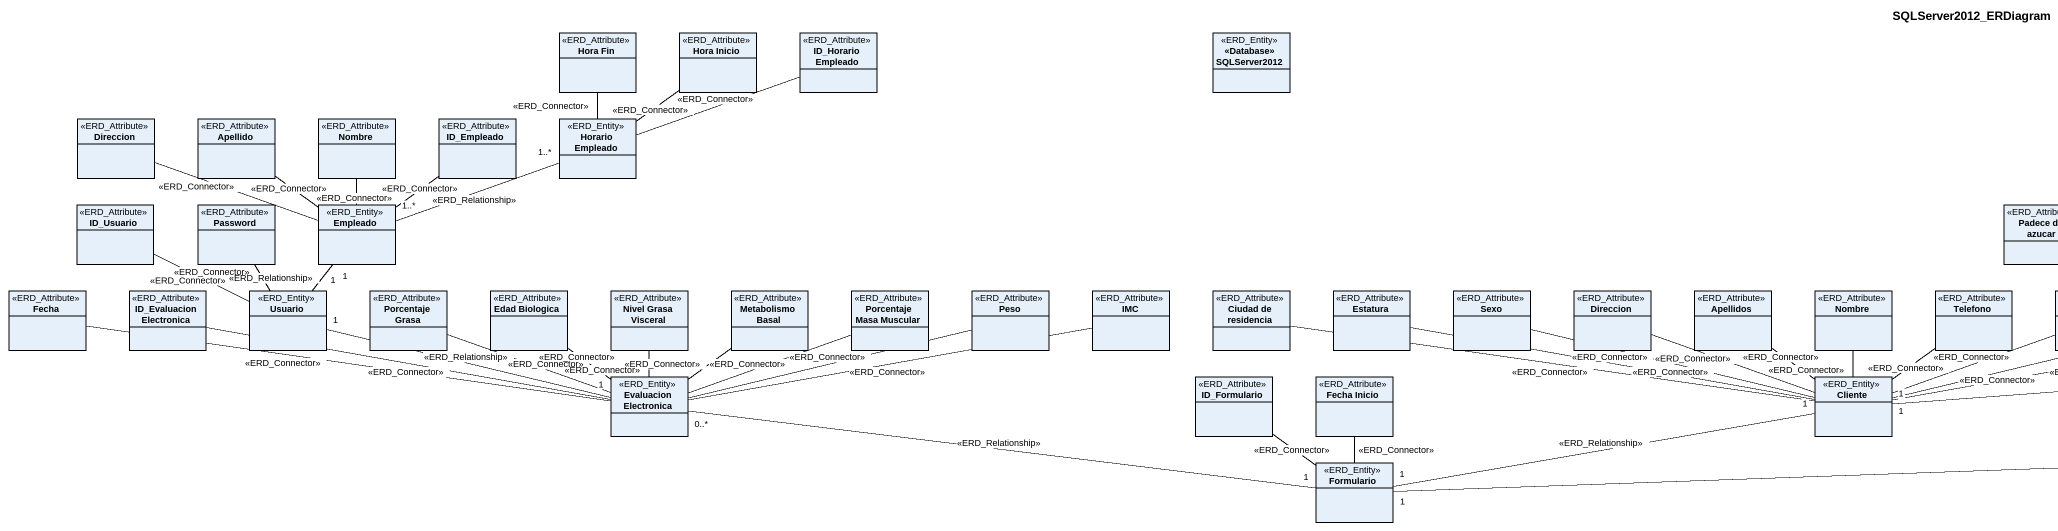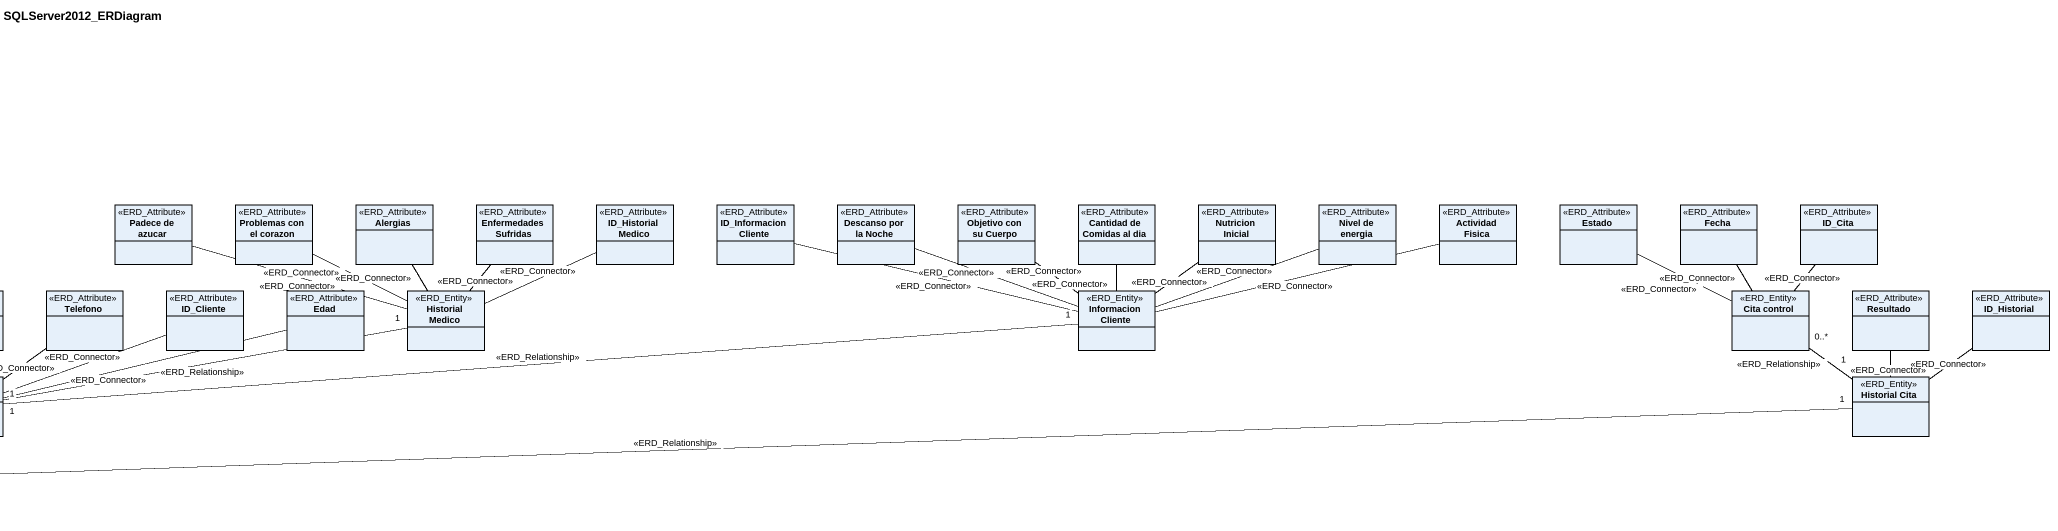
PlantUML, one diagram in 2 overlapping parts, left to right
@startuml
title SQLServer2012_ERDiagram
hide circle
hide empty members
class "Hora Fin" as Hora_Fin <<ERD_Attribute>>
class "Hora Inicio" as Hora_Inicio <<ERD_Attribute>>
class "ID_Horario Empleado" as ID_Horario_Empleado <<ERD_Attribute>>
class "<<Database>> SQLServer2012" as Database_SQLServer2012 <<ERD_Entity>>
class Direccion <<ERD_Attribute>>
class Apellido <<ERD_Attribute>>
class Nombre <<ERD_Attribute>>
class ID_Empleado <<ERD_Attribute>>
class "Horario Empleado" as Horario_Empleado <<ERD_Entity>>
class ID_Usuario <<ERD_Attribute>>
class Password <<ERD_Attribute>>
class Empleado <<ERD_Entity>>
class "Padece de azucar" as Padece_de_azucar <<ERD_Attribute>>
class "Problemas con el corazon" as Problemas_con_el_corazon <<ERD_Attribute>>
class Alergias <<ERD_Attribute>>
class "Enfermedades Sufridas" as Enfermedades_Sufridas <<ERD_Attribute>>
class "ID_Historial Medico" as ID_Historial_Medico <<ERD_Attribute>>
class "ID_Informacion Cliente" as ID_Informacion_Cliente <<ERD_Attribute>>
class "Descanso por la Noche" as Descanso_por_la_Noche <<ERD_Attribute>>
class "Objetivo con su Cuerpo" as Objetivo_con_su_Cuerpo <<ERD_Attribute>>
class "Cantidad de Comidas al dia" as Cantidad_de_Comidas_al_dia <<ERD_Attribute>>
class "Nutricion Inicial" as Nutricion_Inicial <<ERD_Attribute>>
class "Nivel de energia" as Nivel_de_energia <<ERD_Attribute>>
class "Actividad Fisica" as Actividad_Fisica <<ERD_Attribute>>
class Estado <<ERD_Attribute>>
class Fecha <<ERD_Attribute>>
class ID_Cita <<ERD_Attribute>>
class "Fecha" as Fecha_2 <<ERD_Attribute>>
class "ID_Evaluacion Electronica" as ID_Evaluacion_Electronica <<ERD_Attribute>>
class Usuario <<ERD_Entity>>
class "Porcentaje Grasa" as Porcentaje_Grasa <<ERD_Attribute>>
class "Edad Biologica" as Edad_Biologica <<ERD_Attribute>>
class "Nivel Grasa Visceral" as Nivel_Grasa_Visceral <<ERD_Attribute>>
class "Metabolismo Basal" as Metabolismo_Basal <<ERD_Attribute>>
class "Porcentaje Masa Muscular" as Porcentaje_Masa_Muscular <<ERD_Attribute>>
class Peso <<ERD_Attribute>>
class IMC <<ERD_Attribute>>
class "Ciudad de residencia" as Ciudad_de_residencia <<ERD_Attribute>>
class Estatura <<ERD_Attribute>>
class Sexo <<ERD_Attribute>>
class "Direccion" as Direccion_2 <<ERD_Attribute>>
class Apellidos <<ERD_Attribute>>
class "Nombre" as Nombre_2 <<ERD_Attribute>>
class Telefono <<ERD_Attribute>>
class ID_Cliente <<ERD_Attribute>>
class Edad <<ERD_Attribute>>
class "Historial Medico" as Historial_Medico <<ERD_Entity>>
class "Informacion Cliente" as Informacion_Cliente <<ERD_Entity>>
class "Cita control" as Cita_control <<ERD_Entity>>
class Resultado <<ERD_Attribute>>
class ID_Historial <<ERD_Attribute>>
class "Evaluacion Electronica" as Evaluacion_Electronica <<ERD_Entity>>
class ID_Formulario <<ERD_Attribute>>
class "Fecha Inicio" as Fecha_Inicio <<ERD_Attribute>>
class Cliente <<ERD_Entity>>
class "Historial Cita" as Historial_Cita <<ERD_Entity>>
class Formulario <<ERD_Entity>>
Horario_Empleado -up- Hora_Fin : <<ERD_Connector>>
Horario_Empleado -up- Hora_Inicio : <<ERD_Connector>>
Horario_Empleado -right- ID_Horario_Empleado : <<ERD_Connector>>
Empleado -left- Direccion : <<ERD_Connector>>
Empleado -up- Apellido : <<ERD_Connector>>
Empleado -up- Nombre : <<ERD_Connector>>
Empleado -up- ID_Empleado : <<ERD_Connector>>
Empleado "1..*" -right- "1..*" Horario_Empleado : <<ERD_Relationship>>
Usuario -left- ID_Usuario : <<ERD_Connector>>
Usuario -up- Password : <<ERD_Connector>>
Usuario "1" -up- "1" Empleado : <<ERD_Relationship>>
Historial_Medico -left- Padece_de_azucar : <<ERD_Connector>>
Historial_Medico -left- Problemas_con_el_corazon : <<ERD_Connector>>
Historial_Medico -up- Alergias : <<ERD_Connector>>
Historial_Medico -up- Enfermedades_Sufridas : <<ERD_Connector>>
Historial_Medico -right- ID_Historial_Medico : <<ERD_Connector>>
Informacion_Cliente -left- ID_Informacion_Cliente : <<ERD_Connector>>
Informacion_Cliente -left- Descanso_por_la_Noche : <<ERD_Connector>>
Informacion_Cliente -up- Objetivo_con_su_Cuerpo : <<ERD_Connector>>
Informacion_Cliente -up- Cantidad_de_Comidas_al_dia : <<ERD_Connector>>
Informacion_Cliente -up- Nutricion_Inicial : <<ERD_Connector>>
Informacion_Cliente -right- Nivel_de_energia : <<ERD_Connector>>
Informacion_Cliente -right- Actividad_Fisica : <<ERD_Connector>>
Cita_control -left- Estado : <<ERD_Connector>>
Cita_control -up- Fecha : <<ERD_Connector>>
Cita_control -up- ID_Cita : <<ERD_Connector>>
Evaluacion_Electronica -left- Fecha_2 : <<ERD_Connector>>
Evaluacion_Electronica -left- ID_Evaluacion_Electronica : <<ERD_Connector>>
Evaluacion_Electronica "1" -left- "1" Usuario : <<ERD_Relationship>>
Evaluacion_Electronica -left- Porcentaje_Grasa : <<ERD_Connector>>
Evaluacion_Electronica -up- Edad_Biologica : <<ERD_Connector>>
Evaluacion_Electronica -up- Nivel_Grasa_Visceral : <<ERD_Connector>>
Evaluacion_Electronica -up- Metabolismo_Basal : <<ERD_Connector>>
Evaluacion_Electronica -right- Porcentaje_Masa_Muscular : <<ERD_Connector>>
Evaluacion_Electronica -right- Peso : <<ERD_Connector>>
Evaluacion_Electronica -right- IMC : <<ERD_Connector>>
Cliente -left- Ciudad_de_residencia : <<ERD_Connector>>
Cliente -left- Estatura : <<ERD_Connector>>
Cliente -left- Sexo : <<ERD_Connector>>
Cliente -left- Direccion_2 : <<ERD_Connector>>
Cliente -up- Apellidos : <<ERD_Connector>>
Cliente -up- Nombre_2 : <<ERD_Connector>>
Cliente -up- Telefono : <<ERD_Connector>>
Cliente -right- ID_Cliente : <<ERD_Connector>>
Cliente -right- Edad : <<ERD_Connector>>
Cliente "1" -right- "1" Historial_Medico : <<ERD_Relationship>>
Cliente "1" -right- "1" Informacion_Cliente : <<ERD_Relationship>>
Historial_Cita "1" -up- "0..*" Cita_control : <<ERD_Relationship>>
Historial_Cita -up- Resultado : <<ERD_Connector>>
Historial_Cita -up- ID_Historial : <<ERD_Connector>>
Formulario "1" -left- "0..*" Evaluacion_Electronica : <<ERD_Relationship>>
Formulario -up- ID_Formulario : <<ERD_Connector>>
Formulario -up- Fecha_Inicio : <<ERD_Connector>>
Formulario "1" -right- "1" Cliente : <<ERD_Relationship>>
Formulario "1" -right- "1" Historial_Cita : <<ERD_Relationship>>
@enduml
